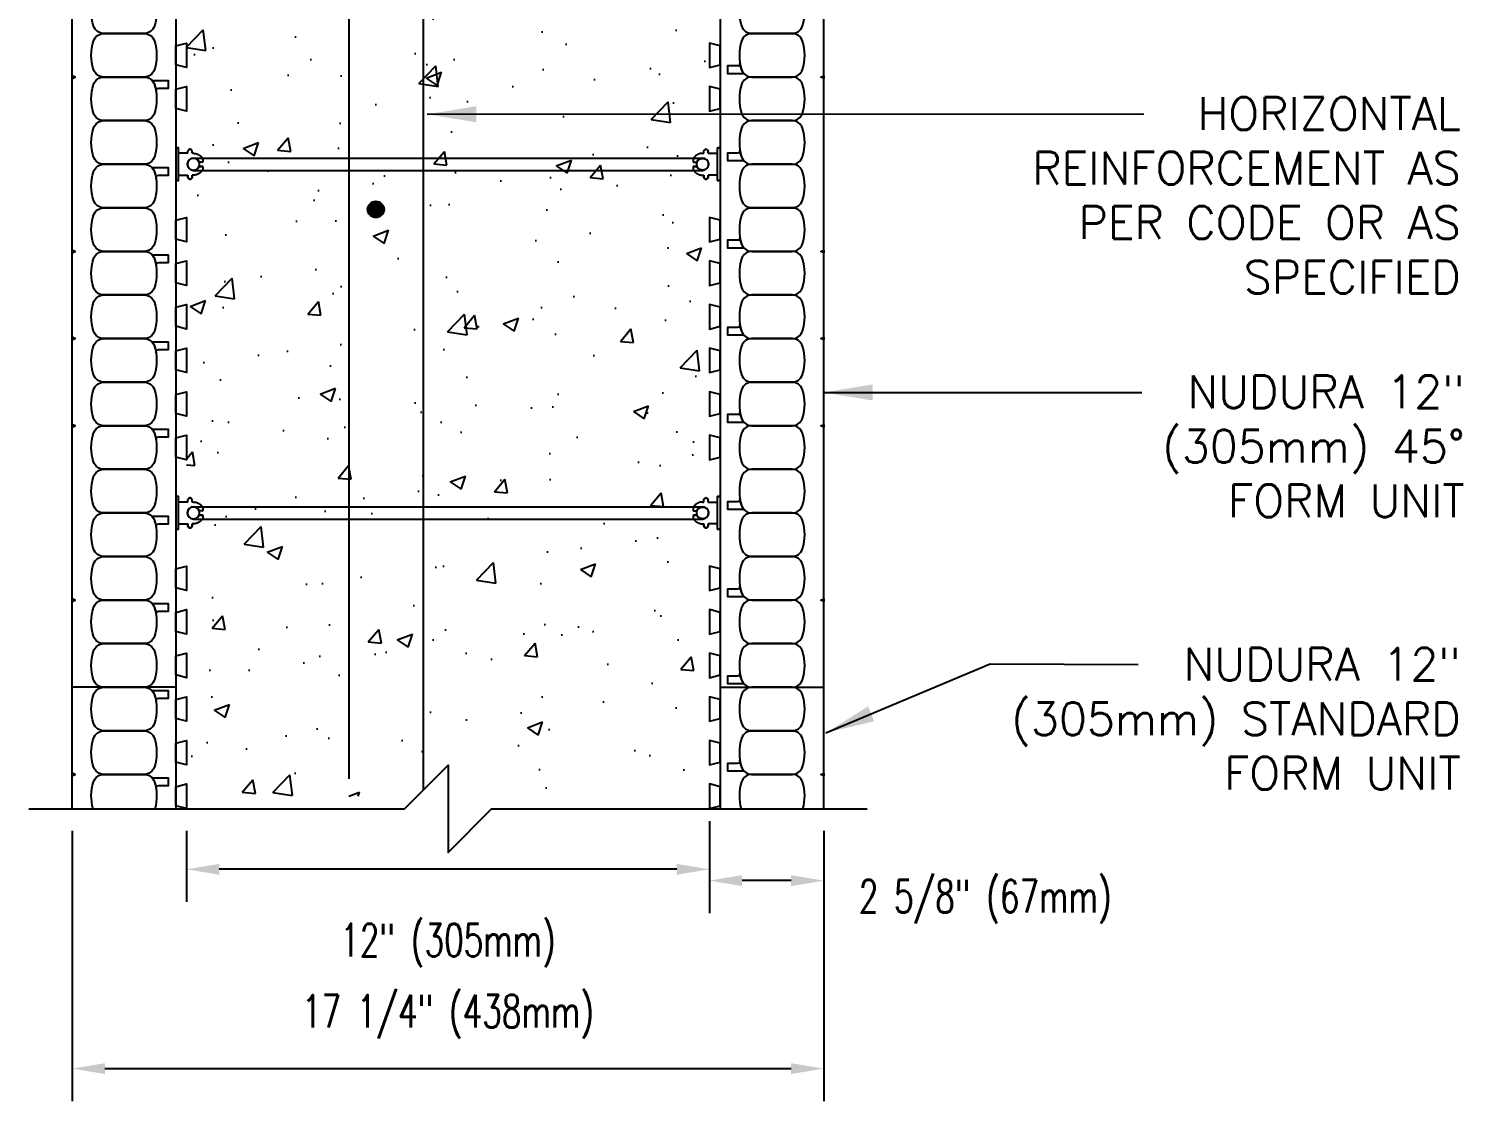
# Model space of a CAD drawing. Header units: inches. Extents: x 563.6 to 599.3, y 130.8 to 191.7.
# Drawn here: x 565.19 to 598.12, y 130.76 to 155.37 of the extents above; entities that cross this region are included whole.
import ezdxf

# ---------------------------------------------------------------- set-up
doc = ezdxf.new("R2010")
doc.units = ezdxf.units.IN
doc.header["$MEASUREMENT"] = 0
for name, color, linetype in [('DIM', 4, 'Continuous'), ('HATCH', 12, 'Continuous'), ('line25', 2, 'Continuous'), ('LINE3', 3, 'Continuous'), ('LINE50', 5, 'Continuous'), ('LINE9', 9, 'Continuous'), ('TEXT', 4, 'Continuous')]:
    doc.layers.add(name, color=color, linetype=linetype)
doc.styles.add('DIM', font='romans.shx', dxfattribs={"width": 0.7})
doc.styles.add('ROMANS', font='romans.shx', dxfattribs={"height": 0.75})
doc.dimstyles.new('ext_12', dxfattribs={"dimscale": 12, "dimtxt": 0.09375, "dimasz": 0.09375, "dimexe": 0.09375, "dimexo": 0.0625, "dimgap": 0.0625, "dimtad": 1, "dimdec": 3, "dimzin": 3, "dimdsep": 46, "dimlunit": 4, "dimtxsty": 'DIM', "dimcen": 0.09, "dimdle": 0.09375, "dimclrt": 4, "dimadec": 0, "dimazin": 0, "dimtfac": 1, "dimtdec": 3, "dimtmove": 2, "dimatfit": 3, "dimfxl": 0, "dimfrac": 2, "dimtolj": 1, "dimtzin": 0, "dimarcsym": 0})
doc.dimstyles.new('ext_8', dxfattribs={"dimscale": 8, "dimtxt": 0.09375, "dimasz": 0.09375, "dimexe": 0.09375, "dimexo": 0.0625, "dimgap": 0.0625, "dimtad": 1, "dimdec": 3, "dimzin": 3, "dimdsep": 46, "dimlunit": 4, "dimtxsty": 'DIM', "dimcen": 0.09, "dimdle": 0.09375, "dimclrt": 4, "dimadec": 0, "dimazin": 0, "dimtfac": 1, "dimtdec": 3, "dimtmove": 2, "dimatfit": 3, "dimfxl": 0, "dimfrac": 2, "dimtolj": 1, "dimtzin": 0, "dimarcsym": 0})

# ---------------------------------------------------------------- blocks, each defined once
blk = doc.blocks.new('WEB_CENTRE_TOP_12')
for p, q in [((-0.141, 11.688), (-0.141, 0)), ((0.141, 11.688), (0.141, 0))]:
    blk.add_line(p, q)
for centre in [(0, 11.688), (0, 0)]:
    blk.add_circle(centre, 0.141)
blk = doc.blocks.new('*D5')
at = {"layer": 'Defpoints', "color": 0}
for p in [(580.811, 137.21), (583.436, 137.21), (580.811, 135.825)]:
    blk.add_point(p, dxfattribs=at)
at = {"layer": 'TEXT', "color": 0, "lineweight": -2}
for p, q in [((580.811, 136.71), (580.811, 135.075)), ((583.436, 136.71), (583.436, 135.075)), ((582.686, 135.825), (581.561, 135.825))]:
    blk.add_line(p, q, dxfattribs=at)
at = {"layer": 'TEXT', "color": 0}
for points in [[(581.561, 135.95), (581.561, 135.7), (580.811, 135.825)], [(582.686, 135.95), (582.686, 135.7), (583.436, 135.825)]]:
    blk.add_solid(points, dxfattribs=at)
at = {"layer": 'TEXT', "color": 4, "insert": (587.142, 135.342), "char_height": 0.75, "attachment_point": 5, "style": 'DIM'}
blk.add_mtext('\\A1;2 5/8" (67mm)', dxfattribs=at)
blk = doc.blocks.new('*D6')
at = {"layer": 'Defpoints', "color": 0}
for p in [(580.811, 137.689), (568.811, 137.47), (568.811, 136.085)]:
    blk.add_point(p, dxfattribs=at)
at = {"layer": 'TEXT', "color": 0, "lineweight": -2}
for p, q in [((580.811, 137.189), (580.811, 135.335)), ((568.811, 136.97), (568.811, 135.335)), ((580.061, 136.085), (569.561, 136.085))]:
    blk.add_line(p, q, dxfattribs=at)
at = {"layer": 'TEXT', "color": 0}
for points in [[(569.561, 136.21), (569.561, 135.96), (568.811, 136.085)], [(580.061, 136.21), (580.061, 135.96), (580.811, 136.085)]]:
    blk.add_solid(points, dxfattribs=at)
at = {"layer": 'TEXT', "color": 4, "insert": (574.811, 134.336), "char_height": 0.75, "attachment_point": 5, "style": 'DIM'}
blk.add_mtext('\\A1;12" (305mm)', dxfattribs=at)
blk = doc.blocks.new('*D7')
at = {"layer": 'Defpoints', "color": 0}
for p in [(566.186, 137.47), (583.436, 137.47), (583.436, 131.512)]:
    blk.add_point(p, dxfattribs=at)
at = {"layer": 'TEXT', "color": 0, "lineweight": -2}
for p, q in [((566.186, 136.97), (566.186, 130.762)), ((583.436, 136.97), (583.436, 130.762)), ((566.936, 131.512), (582.686, 131.512))]:
    blk.add_line(p, q, dxfattribs=at)
at = {"layer": 'TEXT', "color": 0}
for points in [[(566.936, 131.637), (566.936, 131.387), (566.186, 131.512)], [(582.686, 131.637), (582.686, 131.387), (583.436, 131.512)]]:
    blk.add_solid(points, dxfattribs=at)
at = {"layer": 'TEXT', "color": 4, "insert": (574.811, 132.702), "char_height": 0.75, "attachment_point": 5, "style": 'DIM'}
blk.add_mtext('\\A1;17 1/4" (438mm)', dxfattribs=at)
blk = doc.blocks.new('Connector')
blk.add_point((0.271, 0))
at = {"layer": 'LINE9'}
for p, q in [((0, 0.375), (0, -0.375)), ((0.062, -0.375), (0.062, 0.375)), ((0.281, 0.25), (0.062, 0.25))]:
    blk.add_line(p, q, dxfattribs=at)
for points, weights in [([(0.007, 0.375), (0.004, 0.375), (0, 0.375)], [1, 0.972587069138, 0.950305488115]), ([(0.327, 0.343), (0.308, 0.343), (0.281, 0.317), (0.281, 0.297)], [1, 0.85355339, 0.85355339, 1]), ([(0.328, 0.343), (0.327, 0.343), (0.327, 0.343)], [1, 0.70710678, 1]), ([(0.375, 0.297), (0.375, 0.317), (0.348, 0.343), (0.329, 0.343)], [1, 0.85355339, 0.85355339, 1]), ([(0.406, 0.25), (0.546, 0.25), (0.619, 0.131)], [0.958404415409, 0.794674173519, 0.864651571113]), ([(0.619, 0.052), (0.612, 0.049), (0.604, 0.049)], [0.83615024178, 0.892081430621, 1]), ([(0.281, -0.297), (0.281, -0.317), (0.308, -0.343), (0.327, -0.343)], [1, 0.85355339, 0.85355339, 1]), ([(0.327, -0.343), (0.281, -0.343), (0.281, -0.297)], [1, 0.70710678, 1]), ([(0.329, -0.343), (0.348, -0.343), (0.375, -0.317), (0.375, -0.297)], [1, 0.85355339, 0.85355339, 1]), ([(0.375, -0.297), (0.375, -0.343), (0.329, -0.343)], [1, 0.70710678, 1]), ([(0.619, -0.131), (0.546, -0.25), (0.406, -0.25)], [0.864651574428, 0.794674169686, 0.958404415195]), ([(0.604, -0.049), (0.612, -0.049), (0.619, -0.052)], [1, 0.89208144177, 0.836150253337]), ([(0, -0.375), (0.004, -0.375), (0.007, -0.375)], [0.950305488115, 0.972587069138, 1])]:
    blk.add_rational_spline(points, weights, degree=2, dxfattribs=at)
for points, degree in [([(0, 0.375), (0.002, 0.375), (0.005, 0.375), (0.007, 0.375)], 3), ([(0.007, 0.375), (0.021, 0.375), (0.051, 0.375), (0.062, 0.375), (0.062, 0.375)], 3), ([(0.327, 0.343), (0.327, 0.343), (0.328, 0.343), (0.328, 0.343)], 3), ([(0.328, 0.343), (0.329, 0.343), (0.329, 0.343), (0.329, 0.343)], 3), ([(0.281, 0.25), (0.281, 0.297)], 1), ([(0.375, 0.25), (0.375, 0.297)], 1), ([(0.406, 0.25), (0.375, 0.25)], 1), ([(0.406, 0.25), (0.406, 0.25)], 1), ([(0.406, 0.25), (0.406, 0.25)], 1), ([(0.406, 0.25), (0.406, 0.25)], 1), ([(0.406, 0.25), (0.406, 0.25)], 1), ([(0.406, 0.25), (0.406, 0.25)], 1), ([(0.406, 0.25), (0.406, 0.25)], 1), ([(0.406, 0.25), (0.406, 0.25)], 1), ([(0.406, 0.25), (0.406, 0.25)], 1), ([(0.406, 0.25), (0.406, 0.25)], 1), ([(0.406, 0.25), (0.406, 0.25)], 1), ([(0.406, 0.25), (0.406, 0.25)], 1), ([(0.406, 0.25), (0.406, 0.25)], 1), ([(0.406, 0.25), (0.406, 0.25)], 1), ([(0.406, 0.25), (0.406, 0.25)], 1), ([(0.406, 0.25), (0.406, 0.25)], 1), ([(0.406, 0.25), (0.406, 0.25)], 1), ([(0.406, 0.25), (0.406, 0.25)], 1), ([(0.406, 0.25), (0.406, 0.25)], 1), ([(0.406, 0.25), (0.406, 0.25)], 1), ([(0.406, 0.25), (0.406, 0.25)], 1), ([(0.406, 0.25), (0.406, 0.25)], 1), ([(0.406, 0.25), (0.406, 0.25)], 1), ([(0.406, 0.25), (0.406, 0.25)], 1), ([(0.406, 0.25), (0.406, 0.25)], 1), ([(0.604, 0.049), (0.532, 0.049)], 1), ([(0.532, 0.049), (0.532, 0.049)], 1), ([(0.532, 0.049), (0.532, 0.049)], 1), ([(0.532, 0.049), (0.532, 0.049)], 1), ([(0.532, 0.049), (0.532, 0.049)], 1), ([(0.532, 0.049), (0.532, 0.049)], 1), ([(0.532, 0.049), (0.532, 0.049)], 1), ([(0.532, 0.049), (0.532, 0.049)], 1), ([(0.532, 0.049), (0.532, 0.049)], 1), ([(0.532, 0.049), (0.532, 0.049)], 1), ([(0.532, 0.049), (0.532, 0.049)], 1), ([(0.604, 0.049), (0.609, 0.049), (0.614, 0.05), (0.619, 0.052)], 3), ([(0.604, 0.049), (0.604, 0.049)], 1), ([(0.604, 0.049), (0.604, 0.049)], 1), ([(0.604, 0.049), (0.604, 0.049)], 1), ([(0.604, 0.049), (0.604, 0.049)], 1), ([(0.619, 0.131), (0.619, 0.052)], 1), ([(0.619, 0.131), (0.619, 0.131)], 1), ([(0.619, 0.131), (0.619, 0.131)], 1), ([(0.619, 0.131), (0.619, 0.131)], 1), ([(0.619, 0.131), (0.619, 0.131)], 1), ([(0.062, -0.25), (0.281, -0.25)], 1), ([(0.281, -0.297), (0.281, -0.25)], 1), ([(0.281, -0.25), (0.281, -0.297)], 1), ([(0.375, -0.25), (0.375, -0.297)], 1), ([(0.375, -0.297), (0.375, -0.25)], 1), ([(0.406, -0.25), (0.375, -0.25)], 1), ([(0.406, -0.25), (0.406, -0.25)], 1), ([(0.406, -0.25), (0.406, -0.25)], 1), ([(0.406, -0.25), (0.406, -0.25)], 1), ([(0.406, -0.25), (0.406, -0.25)], 1), ([(0.406, -0.25), (0.406, -0.25)], 1), ([(0.406, -0.25), (0.406, -0.25)], 1), ([(0.406, -0.25), (0.406, -0.25)], 1), ([(0.406, -0.25), (0.406, -0.25)], 1), ([(0.406, -0.25), (0.406, -0.25)], 1), ([(0.406, -0.25), (0.406, -0.25)], 1), ([(0.406, -0.25), (0.406, -0.25)], 1), ([(0.532, -0.049), (0.604, -0.049)], 1), ([(0.604, -0.049), (0.58, -0.049), (0.556, -0.049), (0.532, -0.049)], 3), ([(0.532, -0.049), (0.532, -0.049)], 1), ([(0.532, -0.049), (0.532, -0.049)], 1), ([(0.532, -0.049), (0.532, -0.049)], 1), ([(0.532, -0.049), (0.532, -0.049)], 1), ([(0.619, -0.052), (0.614, -0.05), (0.609, -0.049), (0.604, -0.049)], 3), ([(0.604, -0.049), (0.604, -0.049)], 1), ([(0.604, -0.049), (0.604, -0.049)], 1), ([(0.604, -0.049), (0.604, -0.049)], 1), ([(0.604, -0.049), (0.604, -0.049)], 1), ([(0.604, -0.049), (0.604, -0.049)], 1), ([(0.604, -0.049), (0.604, -0.049)], 1), ([(0.604, -0.049), (0.604, -0.049)], 1), ([(0.604, -0.049), (0.604, -0.049)], 1), ([(0.619, -0.052), (0.619, -0.131)], 1), ([(0.619, -0.131), (0.619, -0.131)], 1), ([(0.619, -0.131), (0.619, -0.131)], 1), ([(0.619, -0.131), (0.619, -0.131)], 1), ([(0.619, -0.131), (0.619, -0.131)], 1), ([(0.007, -0.375), (0.005, -0.375), (0.002, -0.375), (0, -0.375)], 3), ([(0.062, -0.375), (0.062, -0.375), (0.051, -0.375), (0.021, -0.375), (0.007, -0.375)], 3), ([(0.328, -0.343), (0.328, -0.343), (0.327, -0.343), (0.327, -0.343)], 3), ([(0.329, -0.343), (0.329, -0.343), (0.329, -0.343), (0.328, -0.343)], 3)]:
    blk.add_open_spline(points, degree=degree, dxfattribs=at)
for points, weights, knots in [([(0.062, 0.375), (0.062, 0.375), (0.046, 0.375), (0.03, 0.375), (0.007, 0.375)], [0.868718858569, 0.861102746415, 1, 0.861102734288, 0.868718859898], [0, 0, 0, 0.5, 0.5, 1, 1, 1]), ([(0.532, 0.049), (0.472, 0.203), (0.333, 0.113), (0.157, 0), (0.333, -0.113), (0.472, -0.203), (0.532, -0.049)], [0.899508922286, 0.599718215298, 1, 0.54226024, 1, 0.599718224335, 0.899508908749], [0, 0, 0, 0.318112, 0.318112, 0.681888, 0.681888, 1, 1, 1]), ([(0.007, -0.375), (0.03, -0.375), (0.046, -0.375), (0.062, -0.375), (0.062, -0.375)], [0.868718859319, 0.861102739573, 1, 0.861102742958, 0.868718858948], [0, 0, 0, 0.5, 0.5, 1, 1, 1])]:
    blk.add_rational_spline(points, weights, degree=2, knots=knots, dxfattribs=at)

msp = doc.modelspace()

# ---------------------------------------------------------------- hatches: boundary and pattern name
at = {"layer": 'HATCH'}
h = msp.add_hatch(dxfattribs=at)
h.set_pattern_fill('AR-CONC', color=256, scale=0.5, style=0)
h.set_pattern_definition([(50, (56.2942, -79.9173), (3.586301, -0.31376), [0.375, -4.125]), (355, (56.2942, -79.9173), (-0.693757, 3.76096), [0.3, -3.3]), (100.4514, (56.593, -79.9435), (2.892547, 3.447198), [0.3187, -3.50571]), (46.1842, (56.2942, -78.9173), (5.336205, -0.827595), [0.5625, -6.1875]), (96.6356, (56.739, -78.9863), (4.673314, 4.87059), [0.47805, -5.258565]), (351.1842, (56.294, -78.9173), (4.67331, 4.870593), [0.45, -4.95]), (21, (56.7942, -79.1673), (2.984535, -2.013094), [0.375, -4.125]), (326, (56.7942, -79.1673), (1.216577, 3.62575), [0.3, -3.3]), (71.4514, (57.043, -79.335), (4.201113, 1.612652), [0.3187, -3.50571]), (37.5, (56.2942, -79.9173), (0.0607993, 1.6644693), [0, -3.26, 0, -3.35, 0, -3.3125]), (7.5, (56.2942, -79.9173), (1.3153477, 1.9720586), [0, -1.91, 0, -3.185, 0, -1.2625]), (327.5, (55.1792, -79.9173), (2.6691122, -0.1127744), [0, -1.25, 0, -3.9, 0, -5.175]), (317.5, (54.6792, -79.9173), (2.915931, 0.500525), [0, -1.625, 0, -2.59, 0, -3.675])])
h.paths.add_polyline_path([(596.5469, 180.471), (588.0616, 188.9563), (568.8108, 169.7054), (568.8108, 137.7618), (573.7366, 137.7618), (574.998, 139.0231), (574.998, 137.7618), (580.8108, 137.7618), (580.8108, 164.7349)])
at = {"layer": 'LINE3'}
msp.add_hatch(color=256, dxfattribs=at).paths.add_polyline_path([(572.9666, 151.2243, 1), (573.3416, 151.2243, 1)])

# ---------------------------------------------------------------- linework, layer by layer
at = {"layer": 'line25'}
for p, q in [((568.5608, 168.9806), (568.5608, 140.2618)), ((581.0608, 163.8029), (581.0608, 140.2618)), ((568.5608, 140.2618), (568.5608, 137.4703)), ((581.0608, 140.2618), (581.0608, 137.4703))]:
    msp.add_line(p, q, dxfattribs=at)
for points in [[(568.5608, 154.9806), (568.8108, 155.043), (568.8108, 154.4806), (568.5608, 154.543)], [(581.0608, 154.9806), (580.8108, 155.043), (580.8108, 154.4806), (581.0608, 154.543)], [(568.5608, 153.9806), (568.8108, 154.043), (568.8108, 153.4806), (568.5608, 153.543)], [(581.0608, 153.9806), (580.8108, 154.043), (580.8108, 153.4806), (581.0608, 153.543)], [(568.5608, 150.9806), (568.8108, 151.043), (568.8108, 150.4806), (568.5608, 150.543)], [(581.0608, 150.9806), (580.8108, 151.043), (580.8108, 150.4806), (581.0608, 150.543)], [(568.5608, 149.9806), (568.8108, 150.043), (568.8108, 149.4806), (568.5608, 149.543)], [(581.0608, 149.9806), (580.8108, 150.043), (580.8108, 149.4806), (581.0608, 149.543)], [(568.5608, 148.9806), (568.8108, 149.043), (568.8108, 148.4806), (568.5608, 148.543)], [(581.0608, 148.9806), (580.8108, 149.043), (580.8108, 148.4806), (581.0608, 148.543)], [(568.5608, 147.9806), (568.8108, 148.043), (568.8108, 147.4806), (568.5608, 147.543)], [(581.0608, 147.9806), (580.8108, 148.043), (580.8108, 147.4806), (581.0608, 147.543)], [(568.5608, 146.9806), (568.8108, 147.043), (568.8108, 146.4806), (568.5608, 146.543)], [(581.0608, 146.9806), (580.8108, 147.043), (580.8108, 146.4806), (581.0608, 146.543)], [(568.5608, 145.9806), (568.8108, 146.043), (568.8108, 145.4806), (568.5608, 145.543)], [(581.0608, 145.9806), (580.8108, 146.043), (580.8108, 145.4806), (581.0608, 145.543)], [(568.5608, 142.9806), (568.8108, 143.043), (568.8108, 142.4806), (568.5608, 142.543)], [(581.0608, 142.9806), (580.8108, 143.043), (580.8108, 142.4806), (581.0608, 142.543)], [(568.5608, 141.9806), (568.8108, 142.043), (568.8108, 141.4806), (568.5608, 141.543)], [(581.0608, 141.9806), (580.8108, 142.043), (580.8108, 141.4806), (581.0608, 141.543)], [(568.5608, 140.9806), (568.8108, 141.043), (568.8108, 140.4806), (568.5608, 140.543)], [(581.0608, 140.9806), (580.8108, 141.043), (580.8108, 140.4806), (581.0608, 140.543)], [(568.5608, 139.9806), (568.8108, 140.043), (568.8108, 139.4806), (568.5608, 139.543)], [(581.0608, 139.9806), (580.8108, 140.043), (580.8108, 139.4806), (581.0608, 139.543)], [(568.5608, 138.9806), (568.8108, 139.043), (568.8108, 138.4806), (568.5608, 138.543)], [(581.0608, 138.9806), (580.8108, 139.043), (580.8108, 138.4806), (581.0608, 138.543)], [(568.5608, 137.9806), (568.8108, 138.043), (568.8108, 137.4806), (568.5608, 137.543)], [(581.0608, 137.9806), (580.8108, 138.043), (580.8108, 137.4806), (581.0608, 137.543)]]:
    msp.add_lwpolyline(points, close=True, dxfattribs=at)
at = {"layer": 'LINE3'}
for p, q in [((572.5422, 138.1598), (572.5422, 166.6509)), ((574.2455, 137.905), (574.2455, 165.5385))]:
    msp.add_line(p, q, dxfattribs=at)
msp.add_circle((573.1541, 151.2243), 0.1875, dxfattribs=at)
at = {"layer": 'LINE50'}
for p, q in [((566.1858, 140.2618), (566.1858, 170.7928)), ((583.4358, 140.2618), (583.4358, 163.6476)), ((568.5608, 140.2618), (566.1858, 140.2618)), ((566.1858, 137.4703), (566.1858, 140.2618)), ((568.5608, 140.2618), (566.1858, 140.2618)), ((581.0608, 140.2618), (583.4358, 140.2618)), ((581.0608, 140.2618), (583.4358, 140.2618)), ((583.4358, 137.4703), (583.4358, 140.2618))]:
    msp.add_line(p, q, dxfattribs=at)
at = {"layer": 'LINE9'}
for points in [[(568.0717, 156.0887, -0.1576708), (568.0717, 155.4349, -0.3253046), (567.8339, 155.2618), (566.9127, 155.2618, -0.3253046), (566.6748, 155.4349, -0.1576708), (566.6748, 156.0887, -0.3253046), (566.9127, 156.2618), (567.8339, 156.2618, -0.3253046)], [(581.5498, 156.0887, 0.1576708), (581.5498, 155.4349, 0.3253046), (581.7877, 155.2618), (582.7089, 155.2618, 0.3253046), (582.9467, 155.4349, 0.1576708), (582.9467, 156.0887, 0.3253046), (582.7089, 156.2618), (581.7877, 156.2618, 0.3253046)], [(568.0717, 155.0887, -0.1576708), (568.0717, 154.4349, -0.3253046), (567.8339, 154.2618), (566.9127, 154.2618, -0.3253046), (566.6748, 154.4349, -0.1576708), (566.6748, 155.0887, -0.3253046), (566.9127, 155.2618), (567.8339, 155.2618, -0.3253046)], [(581.5498, 155.0887, 0.1576708), (581.5498, 154.4349, 0.3253046), (581.7877, 154.2618), (582.7089, 154.2618, 0.3253046), (582.9467, 154.4349, 0.1576708), (582.9467, 155.0887, 0.3253046), (582.7089, 155.2618), (581.7877, 155.2618, 0.3253046)], [(581.5498, 154.4349, -0.0372667), (581.5125, 154.5886, -0.4630356), (581.4508, 154.5159), (581.2292, 154.5159), (581.2292, 154.345), (581.5753, 154.345, -0.1890024), (581.6178, 154.3284, -0.1284074)], [(568.0717, 154.0887, -0.1576708), (568.0717, 153.4349, -0.3253046), (567.8339, 153.2618), (566.9127, 153.2618, -0.3253046), (566.6748, 153.4349, -0.1576708), (566.6748, 154.0887, -0.3253046), (566.9127, 154.2618), (567.8339, 154.2618, -0.3253046)], [(568.0717, 154.0887, -0.0372667), (568.1091, 153.935, -0.4630356), (568.1707, 154.0077), (568.3923, 154.0077), (568.3923, 154.1785), (568.0462, 154.1785, -0.1890024), (568.0038, 154.1952, -0.1284074)], [(581.5498, 154.0887, 0.1576708), (581.5498, 153.4349, 0.3253046), (581.7877, 153.2618), (582.7089, 153.2618, 0.3253046), (582.9467, 153.4349, 0.1576708), (582.9467, 154.0887, 0.3253046), (582.7089, 154.2618), (581.7877, 154.2618, 0.3253046)], [(568.0717, 153.0887, -0.1576708), (568.0717, 152.4349, -0.3253046), (567.8339, 152.2618), (566.9127, 152.2618, -0.3253046), (566.6748, 152.4349, -0.1576708), (566.6748, 153.0887, -0.3253046), (566.9127, 153.2618), (567.8339, 153.2618, -0.3253046)], [(581.5498, 153.0887, 0.1576708), (581.5498, 152.4349, 0.3253046), (581.7877, 152.2618), (582.7089, 152.2618, 0.3253046), (582.9467, 152.4349, 0.1576708), (582.9467, 153.0887, 0.3253046), (582.7089, 153.2618), (581.7877, 153.2618, 0.3253046)], [(581.5498, 152.4349, -0.0372667), (581.5125, 152.5886, -0.4630356), (581.4508, 152.5159), (581.2292, 152.5159), (581.2292, 152.345), (581.5753, 152.345, -0.1890024), (581.6178, 152.3284, -0.1284074)], [(568.0717, 152.0887, -0.1576708), (568.0717, 151.4349, -0.3253046), (567.8339, 151.2618), (566.9127, 151.2618, -0.3253046), (566.6748, 151.4349, -0.1576708), (566.6748, 152.0887, -0.3253046), (566.9127, 152.2618), (567.8339, 152.2618, -0.3253046)], [(568.0717, 152.0887, -0.0372667), (568.1091, 151.935, -0.4630356), (568.1707, 152.0077), (568.3923, 152.0077), (568.3923, 152.1785), (568.0462, 152.1785, -0.1890024), (568.0038, 152.1952, -0.1284074)], [(581.5498, 152.0887, 0.1576708), (581.5498, 151.4349, 0.3253046), (581.7877, 151.2618), (582.7089, 151.2618, 0.3253046), (582.9467, 151.4349, 0.1576708), (582.9467, 152.0887, 0.3253046), (582.7089, 152.2618), (581.7877, 152.2618, 0.3253046)], [(568.0717, 151.0887, -0.1576708), (568.0717, 150.4349, -0.3253046), (567.8339, 150.2618), (566.9127, 150.2618, -0.3253046), (566.6748, 150.4349, -0.1576708), (566.6748, 151.0887, -0.3253046), (566.9127, 151.2618), (567.8339, 151.2618, -0.3253046)], [(581.5498, 151.0887, 0.1576708), (581.5498, 150.4349, 0.3253046), (581.7877, 150.2618), (582.7089, 150.2618, 0.3253046), (582.9467, 150.4349, 0.1576708), (582.9467, 151.0887, 0.3253046), (582.7089, 151.2618), (581.7877, 151.2618, 0.3253046)], [(581.5498, 150.4349, -0.0372667), (581.5125, 150.5886, -0.4630356), (581.4508, 150.5159), (581.2292, 150.5159), (581.2292, 150.345), (581.5753, 150.345, -0.1890024), (581.6178, 150.3284, -0.1284074)], [(568.0717, 150.0887, -0.1576708), (568.0717, 149.4349, -0.3253046), (567.8339, 149.2618), (566.9127, 149.2618, -0.3253046), (566.6748, 149.4349, -0.1576708), (566.6748, 150.0887, -0.3253046), (566.9127, 150.2618), (567.8339, 150.2618, -0.3253046)], [(568.0717, 150.0887, -0.0372667), (568.1091, 149.935, -0.4630356), (568.1707, 150.0077), (568.3923, 150.0077), (568.3923, 150.1785), (568.0462, 150.1785, -0.1890024), (568.0038, 150.1952, -0.1284074)], [(581.5498, 150.0887, 0.1576708), (581.5498, 149.4349, 0.3253046), (581.7877, 149.2618), (582.7089, 149.2618, 0.3253046), (582.9467, 149.4349, 0.1576708), (582.9467, 150.0887, 0.3253046), (582.7089, 150.2618), (581.7877, 150.2618, 0.3253046)], [(568.0717, 149.0887, -0.1576708), (568.0717, 148.4349, -0.3253046), (567.8339, 148.2618), (566.9127, 148.2618, -0.3253046), (566.6748, 148.4349, -0.1576708), (566.6748, 149.0887, -0.3253046), (566.9127, 149.2618), (567.8339, 149.2618, -0.3253046)], [(581.5498, 149.0887, 0.1576708), (581.5498, 148.4349, 0.3253046), (581.7877, 148.2618), (582.7089, 148.2618, 0.3253046), (582.9467, 148.4349, 0.1576708), (582.9467, 149.0887, 0.3253046), (582.7089, 149.2618), (581.7877, 149.2618, 0.3253046)], [(581.5498, 148.4349, -0.0372667), (581.5125, 148.5886, -0.4630356), (581.4508, 148.5159), (581.2292, 148.5159), (581.2292, 148.345), (581.5753, 148.345, -0.1890024), (581.6178, 148.3284, -0.1284074)], [(568.0717, 148.0887, -0.1576708), (568.0717, 147.4349, -0.3253046), (567.8339, 147.2618), (566.9127, 147.2618, -0.3253046), (566.6748, 147.4349, -0.1576708), (566.6748, 148.0887, -0.3253046), (566.9127, 148.2618), (567.8339, 148.2618, -0.3253046)], [(568.0717, 148.0887, -0.0372667), (568.1091, 147.935, -0.4630356), (568.1707, 148.0077), (568.3923, 148.0077), (568.3923, 148.1785), (568.0462, 148.1785, -0.1890024), (568.0038, 148.1952, -0.1284074)], [(581.5498, 148.0887, 0.1576708), (581.5498, 147.4349, 0.3253046), (581.7877, 147.2618), (582.7089, 147.2618, 0.3253046), (582.9467, 147.4349, 0.1576708), (582.9467, 148.0887, 0.3253046), (582.7089, 148.2618), (581.7877, 148.2618, 0.3253046)], [(568.0717, 147.0887, -0.1576708), (568.0717, 146.4349, -0.3253046), (567.8339, 146.2618), (566.9127, 146.2618, -0.3253046), (566.6748, 146.4349, -0.1576708), (566.6748, 147.0887, -0.3253046), (566.9127, 147.2618), (567.8339, 147.2618, -0.3253046)], [(581.5498, 147.0887, 0.1576708), (581.5498, 146.4349, 0.3253046), (581.7877, 146.2618), (582.7089, 146.2618, 0.3253046), (582.9467, 146.4349, 0.1576708), (582.9467, 147.0887, 0.3253046), (582.7089, 147.2618), (581.7877, 147.2618, 0.3253046)], [(581.5498, 146.4349, -0.0372667), (581.5125, 146.5886, -0.4630356), (581.4508, 146.5159), (581.2292, 146.5159), (581.2292, 146.345), (581.5753, 146.345, -0.1890024), (581.6178, 146.3284, -0.1284074)], [(568.0717, 146.0887, -0.1576708), (568.0717, 145.4349, -0.3253046), (567.8339, 145.2618), (566.9127, 145.2618, -0.3253046), (566.6748, 145.4349, -0.1576708), (566.6748, 146.0887, -0.3253046), (566.9127, 146.2618), (567.8339, 146.2618, -0.3253046)], [(581.5498, 146.0887, 0.1576708), (581.5498, 145.4349, 0.3253046), (581.7877, 145.2618), (582.7089, 145.2618, 0.3253046), (582.9467, 145.4349, 0.1576708), (582.9467, 146.0887, 0.3253046), (582.7089, 146.2618), (581.7877, 146.2618, 0.3253046)], [(568.0717, 146.0887, -0.0372667), (568.1091, 145.935, -0.4630356), (568.1707, 146.0077), (568.3923, 146.0077), (568.3923, 146.1785), (568.0462, 146.1785, -0.1890024), (568.0038, 146.1952, -0.1284074)], [(568.0717, 145.0887, -0.1576708), (568.0717, 144.4349, -0.3253046), (567.8339, 144.2618), (566.9127, 144.2618, -0.3253046), (566.6748, 144.4349, -0.1576708), (566.6748, 145.0887, -0.3253046), (566.9127, 145.2618), (567.8339, 145.2618, -0.3253046)], [(581.5498, 145.0887, 0.1576708), (581.5498, 144.4349, 0.3253046), (581.7877, 144.2618), (582.7089, 144.2618, 0.3253046), (582.9467, 144.4349, 0.1576708), (582.9467, 145.0887, 0.3253046), (582.7089, 145.2618), (581.7877, 145.2618, 0.3253046)], [(581.5498, 144.4349, -0.0372667), (581.5125, 144.5886, -0.4630356), (581.4508, 144.5159), (581.2292, 144.5159), (581.2292, 144.345), (581.5753, 144.345, -0.1890024), (581.6178, 144.3284, -0.1284074)], [(568.0717, 144.0887, -0.1576708), (568.0717, 143.4349, -0.3253046), (567.8339, 143.2618), (566.9127, 143.2618, -0.3253046), (566.6748, 143.4349, -0.1576708), (566.6748, 144.0887, -0.3253046), (566.9127, 144.2618), (567.8339, 144.2618, -0.3253046)], [(581.5498, 144.0887, 0.1576708), (581.5498, 143.4349, 0.3253046), (581.7877, 143.2618), (582.7089, 143.2618, 0.3253046), (582.9467, 143.4349, 0.1576708), (582.9467, 144.0887, 0.3253046), (582.7089, 144.2618), (581.7877, 144.2618, 0.3253046)], [(568.0717, 144.0887, -0.0372667), (568.1091, 143.935, -0.4630356), (568.1707, 144.0077), (568.3923, 144.0077), (568.3923, 144.1785), (568.0462, 144.1785, -0.1890024), (568.0038, 144.1952, -0.1284074)], [(568.0717, 143.0887, -0.1576708), (568.0717, 142.4349, -0.3253046), (567.8339, 142.2618), (566.9127, 142.2618, -0.3253046), (566.6748, 142.4349, -0.1576708), (566.6748, 143.0887, -0.3253046), (566.9127, 143.2618), (567.8339, 143.2618, -0.3253046)], [(581.5498, 143.0887, 0.1576708), (581.5498, 142.4349, 0.3253046), (581.7877, 142.2618), (582.7089, 142.2618, 0.3253046), (582.9467, 142.4349, 0.1576708), (582.9467, 143.0887, 0.3253046), (582.7089, 143.2618), (581.7877, 143.2618, 0.3253046)], [(568.0717, 142.0887, -0.1576708), (568.0717, 141.4349, -0.3253046), (567.8339, 141.2618), (566.9127, 141.2618, -0.3253046), (566.6748, 141.4349, -0.1576708), (566.6748, 142.0887, -0.3253046), (566.9127, 142.2618), (567.8339, 142.2618, -0.3253046)], [(581.5498, 142.4349, -0.0372667), (581.5125, 142.5886, -0.4630356), (581.4508, 142.5159), (581.2292, 142.5159), (581.2292, 142.345), (581.5753, 142.345, -0.1890024), (581.6178, 142.3284, -0.1284074)], [(581.5498, 142.0887, 0.1576708), (581.5498, 141.4349, 0.3253046), (581.7877, 141.2618), (582.7089, 141.2618, 0.3253046), (582.9467, 141.4349, 0.1576708), (582.9467, 142.0887, 0.3253046), (582.7089, 142.2618), (581.7877, 142.2618, 0.3253046)], [(568.0717, 142.0887, -0.0372667), (568.1091, 141.935, -0.4630356), (568.1707, 142.0077), (568.3923, 142.0077), (568.3923, 142.1785), (568.0462, 142.1785, -0.1890024), (568.0038, 142.1952, -0.1284074)], [(568.0717, 141.0887, -0.1576708), (568.0717, 140.4349, -0.3253046), (567.8339, 140.2618), (566.9127, 140.2618, -0.3253046), (566.6748, 140.4349, -0.1576708), (566.6748, 141.0887, -0.3253046), (566.9127, 141.2618), (567.8339, 141.2618, -0.3253046)], [(581.5498, 141.0887, 0.1576708), (581.5498, 140.4349, 0.3253046), (581.7877, 140.2618), (582.7089, 140.2618, 0.3253046), (582.9467, 140.4349, 0.1576708), (582.9467, 141.0887, 0.3253046), (582.7089, 141.2618), (581.7877, 141.2618, 0.3253046)], [(581.5498, 140.4349, -0.0372667), (581.5125, 140.5886, -0.4630356), (581.4508, 140.5159), (581.2292, 140.5159), (581.2292, 140.345), (581.5753, 140.345, -0.1890024), (581.6178, 140.3284, -0.1284074)], [(568.0717, 140.0887, -0.1576708), (568.0717, 139.4349, -0.3253046), (567.8339, 139.2618), (566.9127, 139.2618, -0.3253046), (566.6748, 139.4349, -0.1576708), (566.6748, 140.0887, -0.3253046), (566.9127, 140.2618), (567.8339, 140.2618, -0.3253046)], [(568.0717, 140.0887, -0.0372667), (568.1091, 139.935, -0.4630356), (568.1707, 140.0077), (568.3923, 140.0077), (568.3923, 140.1785), (568.0462, 140.1785, -0.1890024), (568.0038, 140.1952, -0.1284074)], [(581.5498, 140.0887, 0.1576708), (581.5498, 139.4349, 0.3253046), (581.7877, 139.2618), (582.7089, 139.2618, 0.3253046), (582.9467, 139.4349, 0.1576708), (582.9467, 140.0887, 0.3253046), (582.7089, 140.2618), (581.7877, 140.2618, 0.3253046)], [(568.0717, 139.0887, -0.1576708), (568.0717, 138.4349, -0.3253046), (567.8339, 138.2618), (566.9127, 138.2618, -0.3253046), (566.6748, 138.4349, -0.1576708), (566.6748, 139.0887, -0.3253046), (566.9127, 139.2618), (567.8339, 139.2618, -0.3253046)], [(581.5498, 139.0887, 0.1576708), (581.5498, 138.4349, 0.3253046), (581.7877, 138.2618), (582.7089, 138.2618, 0.3253046), (582.9467, 138.4349, 0.1576708), (582.9467, 139.0887, 0.3253046), (582.7089, 139.2618), (581.7877, 139.2618, 0.3253046)], [(581.5498, 138.4349, -0.0372667), (581.5125, 138.5886, -0.4630356), (581.4508, 138.5159), (581.2292, 138.5159), (581.2292, 138.345), (581.5753, 138.345, -0.1890024), (581.6178, 138.3284, -0.1284074)], [(568.0717, 138.0887, -0.0372667), (568.1091, 137.935, -0.4630356), (568.1707, 138.0077), (568.3923, 138.0077), (568.3923, 138.1785), (568.0462, 138.1785, -0.1890024), (568.0038, 138.1952, -0.1284074)]]:
    msp.add_lwpolyline(points, format="xyb", close=True, dxfattribs=at)
for points in [[(566.1858, 154.2305), (566.2503, 154.2618), (566.1858, 154.293)], [(583.4358, 154.2305), (583.3713, 154.2618), (583.4358, 154.293)], [(566.1858, 150.2305), (566.2503, 150.2618), (566.1858, 150.293)], [(583.4358, 150.2305), (583.3713, 150.2618), (583.4358, 150.293)], [(566.1858, 148.2305), (566.2503, 148.2618), (566.1858, 148.293)], [(583.4358, 148.2305), (583.3713, 148.2618), (583.4358, 148.293)], [(566.1858, 146.2305), (566.2503, 146.2618), (566.1858, 146.293)], [(583.4358, 146.2305), (583.3713, 146.2618), (583.4358, 146.293)], [(566.1858, 142.2305), (566.2503, 142.2618), (566.1858, 142.293)], [(583.4358, 142.2305), (583.3713, 142.2618), (583.4358, 142.293)], [(566.1858, 138.2305), (566.2503, 138.2618), (566.1858, 138.293)], [(583.4358, 138.2305), (583.3713, 138.2618), (583.4358, 138.293)]]:
    msp.add_lwpolyline(points, close=True, dxfattribs=at)
at = {"layer": 'LINE9', "flags": 128}
msp.add_lwpolyline([(565.1858, 137.4703), (573.8108, 137.4703), (574.8108, 138.4703), (574.8108, 136.4703), (575.8108, 137.4703), (584.4358, 137.4703)], dxfattribs=at)
at = {"layer": 'LINE9'}
for points in [[(566.6641, 137.4703, -0.1487584), (566.6748, 138.0887, -0.3253046), (566.9127, 138.2618), (567.8339, 138.2618, -0.3253046), (568.0717, 138.0887, -0.1576708)], [(568.0717, 138.0887, -0.1487584), (568.0825, 137.4703, -0.3253046)], [(581.5498, 138.0887, 0.1487584), (581.5391, 137.4703, 0.3253046)], [(582.9575, 137.4703, 0.1487584), (582.9467, 138.0887, 0.3253046), (582.7089, 138.2618), (581.7877, 138.2618, 0.3253046), (581.5498, 138.0887, 0.1576708)]]:
    msp.add_lwpolyline(points, format="xyb", dxfattribs=at)

# ---------------------------------------------------------------- block references
for p in [(568.5608, 152.2618), (568.5608, 144.2618)]:
    msp.add_blockref('Connector', p, dxfattribs=at)
at = {"layer": 'LINE9', "xscale": -1}
for p in [(581.0608, 152.2618), (581.0608, 144.2618)]:
    msp.add_blockref('Connector', p, dxfattribs=at)
at = {"layer": 'LINE9', "xscale": -1, "rotation": 90}
for p in [(580.6548, 152.2618), (580.6548, 144.2618)]:
    msp.add_blockref('WEB_CENTRE_TOP_12', p, dxfattribs=at)

# ---------------------------------------------------------------- texts
at = {"layer": 'TEXT', "char_height": 0.75, "attachment_point": 6, "style": 'ROMANS'}
for s, insert, width in [('HORIZONTAL REINFORCEMENT AS PER CODE OR AS SPECIFIED', (598.0587, 151.5475), 10.691884), ('NUDURA 12" (305mm) 45° FORM UNIT', (598.1483, 145.7911), 10.691884), ('NUDURA 12" (305mm) STANDARD FORM UNIT', (598.0587, 139.5384), 12.379799)]:
    msp.add_mtext(s, dxfattribs=dict(at, insert=insert, width=width))

# ---------------------------------------------------------------- dimensions: what is measured, and where the dimension line sits
at = {"layer": 'TEXT'}
for base, p1, p2, text, picture, middle in [((568.8108, 136.085), (580.8108, 137.6891), (568.8108, 137.4703), '12" (305mm)', '*D6', (574.8108, 134.3357)), ((583.4358, 131.512), (566.1858, 137.4703), (583.4358, 137.4703), '17 1/4" (438mm)', '*D7', (574.8108, 132.7025)), ((580.8108, 135.8248), (583.4358, 137.21), (580.8108, 137.21), '2 5/8" (67mm)', '*D5', (587.1425, 135.3423))]:
    dim = msp.add_linear_dim(base=base, p1=p1, p2=p2, text=text, dimstyle='ext_8', dxfattribs=at)
    dim.commit()
    dim.dimension.update_dxf_attribs({"geometry": picture, "text_midpoint": middle, "dimtype": 160})

# ---------------------------------------------------------------- leaders
at = {"layer": 'DIM'}
for points in [[(583.4358, 147.0257), (590.7379, 147.0257)], [(583.4857, 139.2178), (587.2585, 140.796), (590.6543, 140.7874)]]:
    msp.add_leader(points, dimstyle='ext_12', override={"dimgap": 0.0625, "dimtad": 0}, dxfattribs=at)
at = {"layer": 'TEXT'}
msp.add_leader([(574.3355, 153.4079), (590.7795, 153.4178)], dimstyle='ext_12', override={"dimgap": 0.0625, "dimtad": 0}, dxfattribs=at)

doc.saveas('drawing.dxf')
